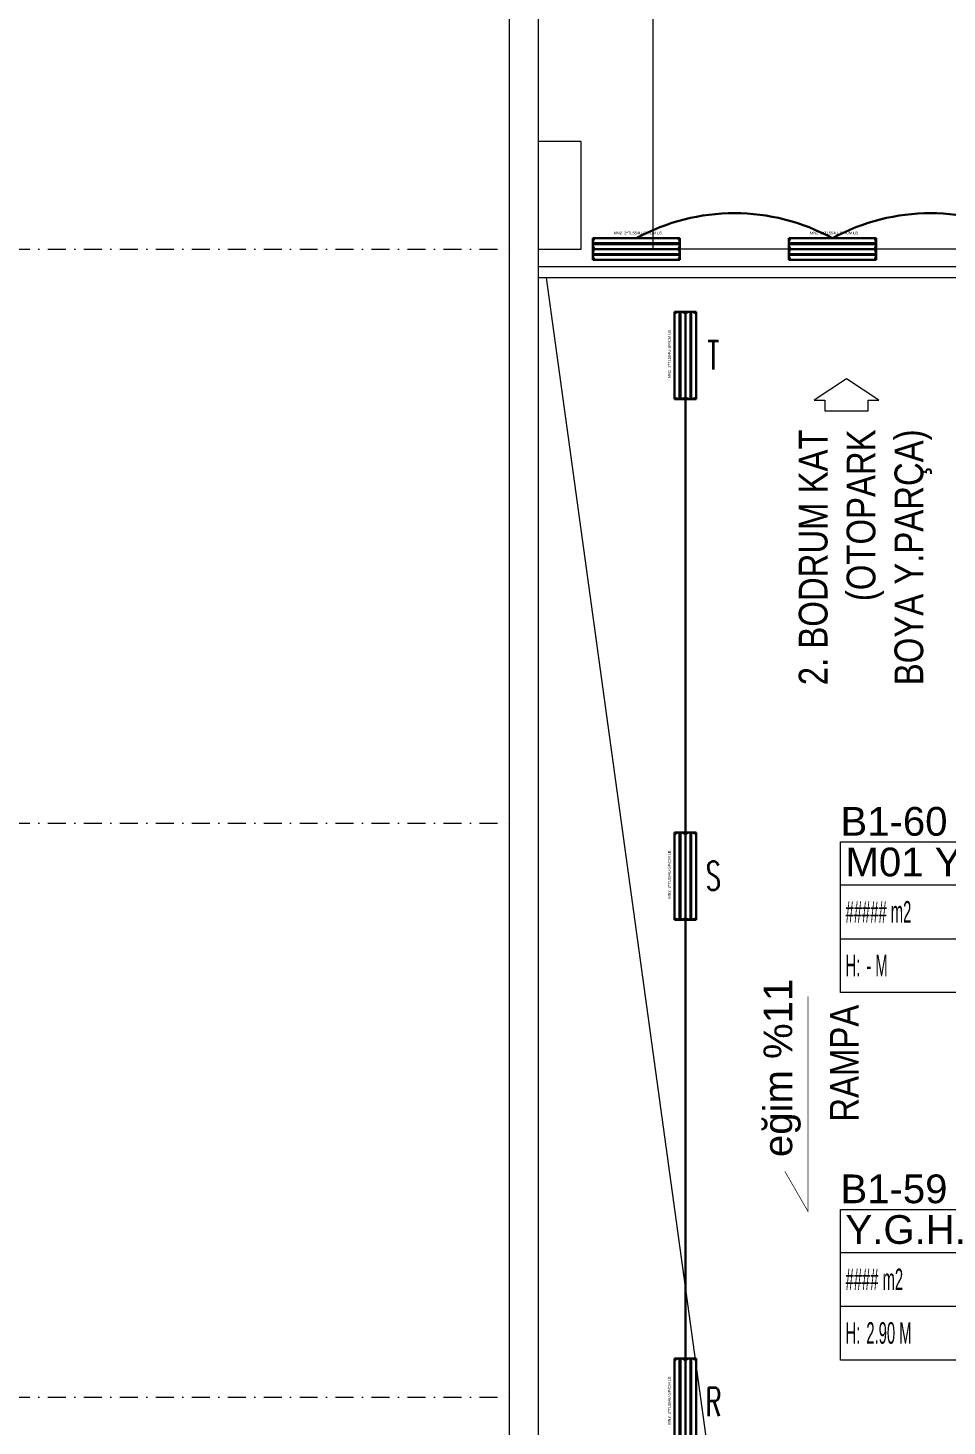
# Model space of a CAD drawing. Header units: metres. Extents: x -13316 to 152404, y -3899 to 30226.
# Drawn here: x 55649 to 56930, y 2720 to 4668 of the extents above; entities that cross this region are included whole.
import ezdxf
from ezdxf.enums import TextEntityAlignment as Align

# ---------------------------------------------------------------- set-up
doc = ezdxf.new("R2010")
doc.units = ezdxf.units.M
doc.header["$LTSCALE"] = 100
doc.header["$MEASUREMENT"] = 0
doc.header["$PDMODE"] = 1
doc.linetypes.add('DASHDOT2', pattern=[0.5, 0.25, -0.125, 0, -0.125])
doc.linetypes.add('HIDDEN', pattern=[0.375, 0.25, -0.125])
doc.layers.get('0').update_dxf_attribs({"color": 9, "lineweight": 9})
for name, color, linetype, lineweight in [('00', 9, 'Continuous', 9), ('01', 9, 'Continuous', 9), ('05', 9, 'Continuous', 9), ('06D', 9, 'Continuous', 9), ('21', 9, 'Continuous', 9), ('21_mahal200', 9, 'Continuous', 9), ('24', 9, 'DASHDOT2', 9), ('E-2x54 W SIVAÜSTÜ FLUORESAN YÜKSEK TAVAN ARMATÜRÜ', 7, 'Continuous', 30), ('E-KABLO', 7, 'Continuous', 30), ('E-LINYE', 7, 'Continuous', 30)]:
    doc.layers.add(name, color=color, linetype=linetype, lineweight=lineweight)
doc.styles.add('Arial', font='arial.ttf', dxfattribs={"height": 2.5})
doc.styles.add('E-YAZI', font='txttw.shx')
doc.styles.add('MuuM_TEXT-ITALIC', font='ARIALNI.TTF')
doc.styles.add('MuuM_TEXT-STANDART', font='ARIALN.TTF')

# ---------------------------------------------------------------- blocks, each defined once
blk = doc.blocks.new('p-akslar_yeni')
at = {"layer": '24'}
for points in [[(2164.8, -4535), (6415, -4535)], [(2164.8, -5335), (6415, -5335)], [(2164.8, -6135), (6415, -6135)]]:
    blk.add_lwpolyline(points, dxfattribs=at)
blk = doc.blocks.new('2x54 W SIVAÜSTÜ FLUORESAN YÜKSEK TAVAN ARMATÜRÜ')
at = {"layer": 'E-2x54 W SIVAÜSTÜ FLUORESAN YÜKSEK TAVAN ARMATÜRÜ', "color": 4}
for p, q in [((-60.8, 15), (-60.8, -15)), ((-60.8, 15), (60.8, 15)), ((-60, 0), (-15, 0)), ((15, 0), (60, 0)), ((60.8, 15), (60.8, 0)), ((60.8, 0), (60.8, -15)), ((-60.8, -15), (60.8, -15))]:
    blk.add_line(p, q, dxfattribs=at)
at = {"layer": 'E-2x54 W SIVAÜSTÜ FLUORESAN YÜKSEK TAVAN ARMATÜRÜ', "color": 7}
for p, q in [((-60.8, 0), (60.8, 0)), ((-59.3, 8), (59.3, 8)), ((-59.2, 7), (59.4, 7)), ((-59.3, -7), (59.3, -7)), ((-59.2, -8), (59.4, -8))]:
    blk.add_line(p, q, dxfattribs=at)
for centre in [(-59.2, 7.6), (-59.2, 7.3), (59.4, 7.6), (59.4, 7.3), (-59.2, -7.4), (-59.2, -7.7), (59.4, -7.4), (59.4, -7.7)]:
    blk.add_circle(centre, 0.11, dxfattribs=at)
for centre, radius, start, end in [((-48.7, 7.5), 12.1, 141.86, 218.14), ((-59.1, 7.5), 0.515, 106.8674, 266.7612), ((-59.3, 7.5), 0.519, 289.2244, 84.4042), ((48.7, 7.5), 12.1, 321.86, 38.14), ((59.5, 7.5), 0.515, 106.8674, 266.7612), ((59.3, 7.5), 0.519, 289.2244, 84.4042), ((-48.7, -7.5), 12.1, 141.86, 218.14), ((-59.1, -7.5), 0.515, 106.8674, 266.7612), ((-59.3, -7.5), 0.519, 289.2244, 84.4042), ((48.7, -7.5), 12.1, 321.86, 38.14), ((59.5, -7.5), 0.515, 106.8674, 266.7612), ((59.3, -7.5), 0.519, 289.2244, 84.4042)]:
    blk.add_arc(centre, radius, start, end, dxfattribs=at)
at = {"layer": 'E-2x54 W SIVAÜSTÜ FLUORESAN YÜKSEK TAVAN ARMATÜRÜ', "color": 7, "style": 'Arial'}
blk.add_text('MN2  2*TL554U-SP/CM LB', height=3.951, dxfattribs=at).set_placement((-31.6, 20.4))
blk = doc.blocks.new('1.bod.mimari.elk')
at = {"layer": '01'}
blk.add_lwpolyline([(40, -8750), (0, -8750), (0, -2950), (40, -2950), (40, -8750), (40, -8750)], close=True, dxfattribs=at)
blk = doc.blocks.new('p-işyeri')
at = {"color": 0, "const_width": 2}
blk.add_lwpolyline([(200, 0), (200, 700), (-200, 700), (-200, 0)], close=True, dxfattribs=at)
blk = doc.blocks.new('0_arrow1')
at = {"linetype": 'ByBlock', "lineweight": -2}
blk.add_lwpolyline([(15, -22.5), (-15, -22.5), (-15, -15), (-22.5, -15), (0, 0), (22.5, -15), (15, -15)], close=True, dxfattribs=at)
blk.add_point((0, 0))
blk = doc.blocks.new('0_slopearrow')
at = {"const_width": 0.05}
blk.add_lwpolyline([(11.206, 0), (-3.794, 0), (-0.999, 1.614)], dxfattribs=at)
at = {"style": 'Arial'}
blk.add_attdef('EGIM', text='', height=2, dxfattribs=at).set_placement((0, 0.5), align=Align.BOTTOM_LEFT)
at = {"style": 'MuuM_TEXT-ITALIC'}
blk.add_attdef('SLOPE', text='', height=2, dxfattribs=at).set_placement((0, -0.5), align=Align.TOP_LEFT)
blk = doc.blocks.new('p-birim')
blk.add_lwpolyline([(0, 0), (1, 0), (1, 1), (0, 1)], close=True)
blk = doc.blocks.new('0_roomno2')
blk.add_lwpolyline([(19.375, -10.5), (0, -10.5), (0, 0), (19.375, 0)], close=True)
for points in [[(0, -3), (19.375, -3)], [(8.125, -3), (8.125, -10.5)], [(11.875, -3), (11.875, -10.5)], [(15.625, -3), (15.625, -10.5)], [(0, -6.75), (8.125, -6.75)]]:
    blk.add_lwpolyline(points)
at = {"style": 'MuuM_TEXT-STANDART', "width": 0.6}
blk.add_text('H:', height=1.5, dxfattribs=at).set_placement((0.35, -8.608), align=Align.MIDDLE_LEFT)
at = {"style": 'Arial'}
blk.add_attdef('ODANO', (0, 1.17), '', height=2, dxfattribs=at)
blk.add_attdef('MEKANADI', text='', height=2, dxfattribs=at).set_placement((0.35, -3), align=Align.BOTTOM_LEFT)
at = {"style": 'MuuM_TEXT-STANDART', "width": 0.6}
for tag, p in [('YER01', (10, -4.5)), ('TAVAN01', (13.75, -4.5)), ('DUVAR01', (17.5, -4.5)), ('YER02', (10, -6.75)), ('TAVAN02', (13.75, -6.75)), ('DUVAR02', (17.5, -6.75)), ('YER03', (10, -9)), ('TAVAN03', (13.75, -9)), ('DUVAR03', (17.5, -9))]:
    blk.add_attdef(tag, text='', height=1.5, dxfattribs=at).set_placement(p, align=Align.MIDDLE_CENTER)
for tag, p in [('M2', (0.35, -4.875)), ('TEMIZTAVANYUKSEKLIGI', (1.8, -8.608))]:
    blk.add_attdef(tag, text='', height=1.5, dxfattribs=at).set_placement(p, align=Align.MIDDLE_LEFT)
blk = doc.blocks.new('1.bod.mimari1.elk')
at = {"layer": '00'}
for points in [[(860, -4615), (40, -4615)], [(860, -4630), (40, -4630)]]:
    blk.add_lwpolyline(points, dxfattribs=at)
at = {"layer": '06D'}
blk.add_lwpolyline([(51.02, -4630), (491.81, -7830), (851.02, -4630)], dxfattribs=at)
at = {"layer": '05', "xscale": 60.00000000000003, "yscale": 150}
blk.add_blockref('p-birim', (40, -4590), dxfattribs=at)
at = {"layer": '06D', "color": 89, "linetype": 'HIDDEN', "true_color": 0x2e4d23, "rotation": 90}
blk.add_blockref('p-işyeri', (900, -4390), dxfattribs=at)
at = {"layer": '21', "xscale": -2, "yscale": 2, "zscale": 2}
blk.add_blockref('0_arrow1', (469.51, -4770.66), dxfattribs=at)
at = {"layer": '21'}
ref = blk.add_blockref('0_slopearrow', (415.91, -5855.18), dxfattribs=dict(at, xscale=20, yscale=20, zscale=20, rotation=90))
ref.add_attrib('EGIM', 'eğim %11', dxfattribs={"layer": '0', "height": 40, "rotation": 90, "style": 'Arial'}).set_placement((405.91, -5855.18), align=Align.BOTTOM_LEFT)
at = {"layer": '21_mahal200'}
ref = blk.add_blockref('0_roomno2', (461.14, -5416.04), dxfattribs=dict(at, xscale=20, yscale=20, zscale=20))
ref.add_attrib('ODANO', 'B1-60', (461.14, -5407.4), dxfattribs={"layer": '0', "height": 40, "style": 'Arial'})
ref.add_attrib('MEKANADI', 'M01 Y.MERD.', dxfattribs={"layer": '0', "height": 40, "style": 'Arial'}).set_placement((468.14, -5476.04), align=Align.BOTTOM_LEFT)
ref.add_attrib('M2', '##### m2', dxfattribs={"layer": '0', "height": 30, "style": 'MuuM_TEXT-STANDART', "width": 0.6}).set_placement((468.14, -5513.54), align=Align.MIDDLE_LEFT)
ref.add_attrib('TEMIZTAVANYUKSEKLIGI', '- M', dxfattribs={"layer": '0', "height": 30, "style": 'MuuM_TEXT-STANDART', "width": 0.6}).set_placement((497.14, -5588.2), align=Align.MIDDLE_LEFT)
ref.add_attrib('YER01', 'Y03', dxfattribs={"layer": '0', "height": 30, "style": 'MuuM_TEXT-STANDART', "width": 0.6}).set_placement((661.14, -5506.04), align=Align.MIDDLE_CENTER)
ref.add_attrib('TAVAN01', 'T09', dxfattribs={"layer": '0', "height": 30, "style": 'MuuM_TEXT-STANDART', "width": 0.6}).set_placement((736.14, -5506.04), align=Align.MIDDLE_CENTER)
ref.add_attrib('DUVAR01', 'D07', dxfattribs={"layer": '0', "height": 30, "style": 'MuuM_TEXT-STANDART', "width": 0.6}).set_placement((811.14, -5506.04), align=Align.MIDDLE_CENTER)
ref.add_attrib('YER02', 'Y04', dxfattribs={"layer": '0', "height": 30, "style": 'MuuM_TEXT-STANDART', "width": 0.6}).set_placement((661.14, -5551.04), align=Align.MIDDLE_CENTER)
ref = blk.add_blockref('0_roomno2', (461.14, -5928.15), dxfattribs=dict(at, xscale=20, yscale=20, zscale=20))
ref.add_attrib('ODANO', 'B1-59', (461.14, -5919.51), dxfattribs={"layer": '0', "height": 40, "style": 'Arial'})
ref.add_attrib('MEKANADI', 'Y.G.H.', dxfattribs={"layer": '0', "height": 40, "style": 'Arial'}).set_placement((468.14, -5988.15), align=Align.BOTTOM_LEFT)
ref.add_attrib('M2', '#### m2', dxfattribs={"layer": '0', "height": 30, "style": 'MuuM_TEXT-STANDART', "width": 0.6}).set_placement((468.14, -6025.65), align=Align.MIDDLE_LEFT)
ref.add_attrib('TEMIZTAVANYUKSEKLIGI', '2.90 M', dxfattribs={"layer": '0', "height": 30, "style": 'MuuM_TEXT-STANDART', "width": 0.6}).set_placement((497.14, -6100.31), align=Align.MIDDLE_LEFT)
ref.add_attrib('YER01', 'Y01', dxfattribs={"layer": '0', "height": 30, "style": 'MuuM_TEXT-STANDART', "width": 0.6}).set_placement((661.14, -6018.15), align=Align.MIDDLE_CENTER)
ref.add_attrib('TAVAN01', 'T09', dxfattribs={"layer": '0', "height": 30, "style": 'MuuM_TEXT-STANDART', "width": 0.6}).set_placement((736.14, -6018.15), align=Align.MIDDLE_CENTER)
ref.add_attrib('DUVAR01', 'D07', dxfattribs={"layer": '0', "height": 30, "style": 'MuuM_TEXT-STANDART', "width": 0.6}).set_placement((811.14, -6018.15), align=Align.MIDDLE_CENTER)
at = {"layer": '21', "char_height": 40, "width": 1672.7261, "attachment_point": 3, "rotation": 90, "style": 'MuuM_TEXT-STANDART'}
for s, insert in [('2. BODRUM KAT\\P(OTOPARK \\PBOYA Y.PARÇA)', (403.05, -4841.33)), ('RAMPA', (446.41, -5642.99))]:
    blk.add_mtext(s, dxfattribs=dict(at, insert=insert))

msp = doc.modelspace()

# ---------------------------------------------------------------- linework, layer by layer
at = {"layer": 'E-KABLO', "color": 6}
for p, q in [((56565.02, 3547.11), (56565.02, 4150.89)), ((56565.02, 2814.24), (56565.02, 3425.51))]:
    msp.add_line(p, q, dxfattribs=at)
for centre in [(56633.33, 4125.67), (56906.67, 4125.67)]:
    msp.add_arc(centre, 284.33, 61.27083, 118.72917, dxfattribs=at)

# ---------------------------------------------------------------- block references
at = {"layer": '06D'}
for name in ['1.bod.mimari.elk', '1.bod.mimari1.elk']:
    msp.add_blockref(name, (56320, 8950), dxfattribs=at)
at = {"layer": '24'}
msp.add_blockref('p-akslar_yeni', (49905, 8895), dxfattribs=at)
at = {"layer": 'E-2x54 W SIVAÜSTÜ FLUORESAN YÜKSEK TAVAN ARMATÜRÜ', "color": 6}
for p in [(56496.67, 4360), (56770, 4360)]:
    msp.add_blockref('2x54 W SIVAÜSTÜ FLUORESAN YÜKSEK TAVAN ARMATÜRÜ', p, dxfattribs=at)
at = {"layer": 'E-2x54 W SIVAÜSTÜ FLUORESAN YÜKSEK TAVAN ARMATÜRÜ', "color": 6, "rotation": 90}
for p in [(56565.02, 4211.69), (56565.02, 3486.31), (56565.02, 2753.44)]:
    msp.add_blockref('2x54 W SIVAÜSTÜ FLUORESAN YÜKSEK TAVAN ARMATÜRÜ', p, dxfattribs=at)

# ---------------------------------------------------------------- texts
at = {"layer": 'E-LINYE', "color": 3, "linetype": 'Continuous', "style": 'E-YAZI', "width": 0.6}
for s, p in [('T', (56603.95, 4211.94)), ('S', (56603.95, 3486.56)), ('R', (56603.95, 2753.69))]:
    msp.add_text(s, height=40, dxfattribs=at).set_placement(p, align=Align.MIDDLE_CENTER)

doc.saveas('drawing.dxf')
